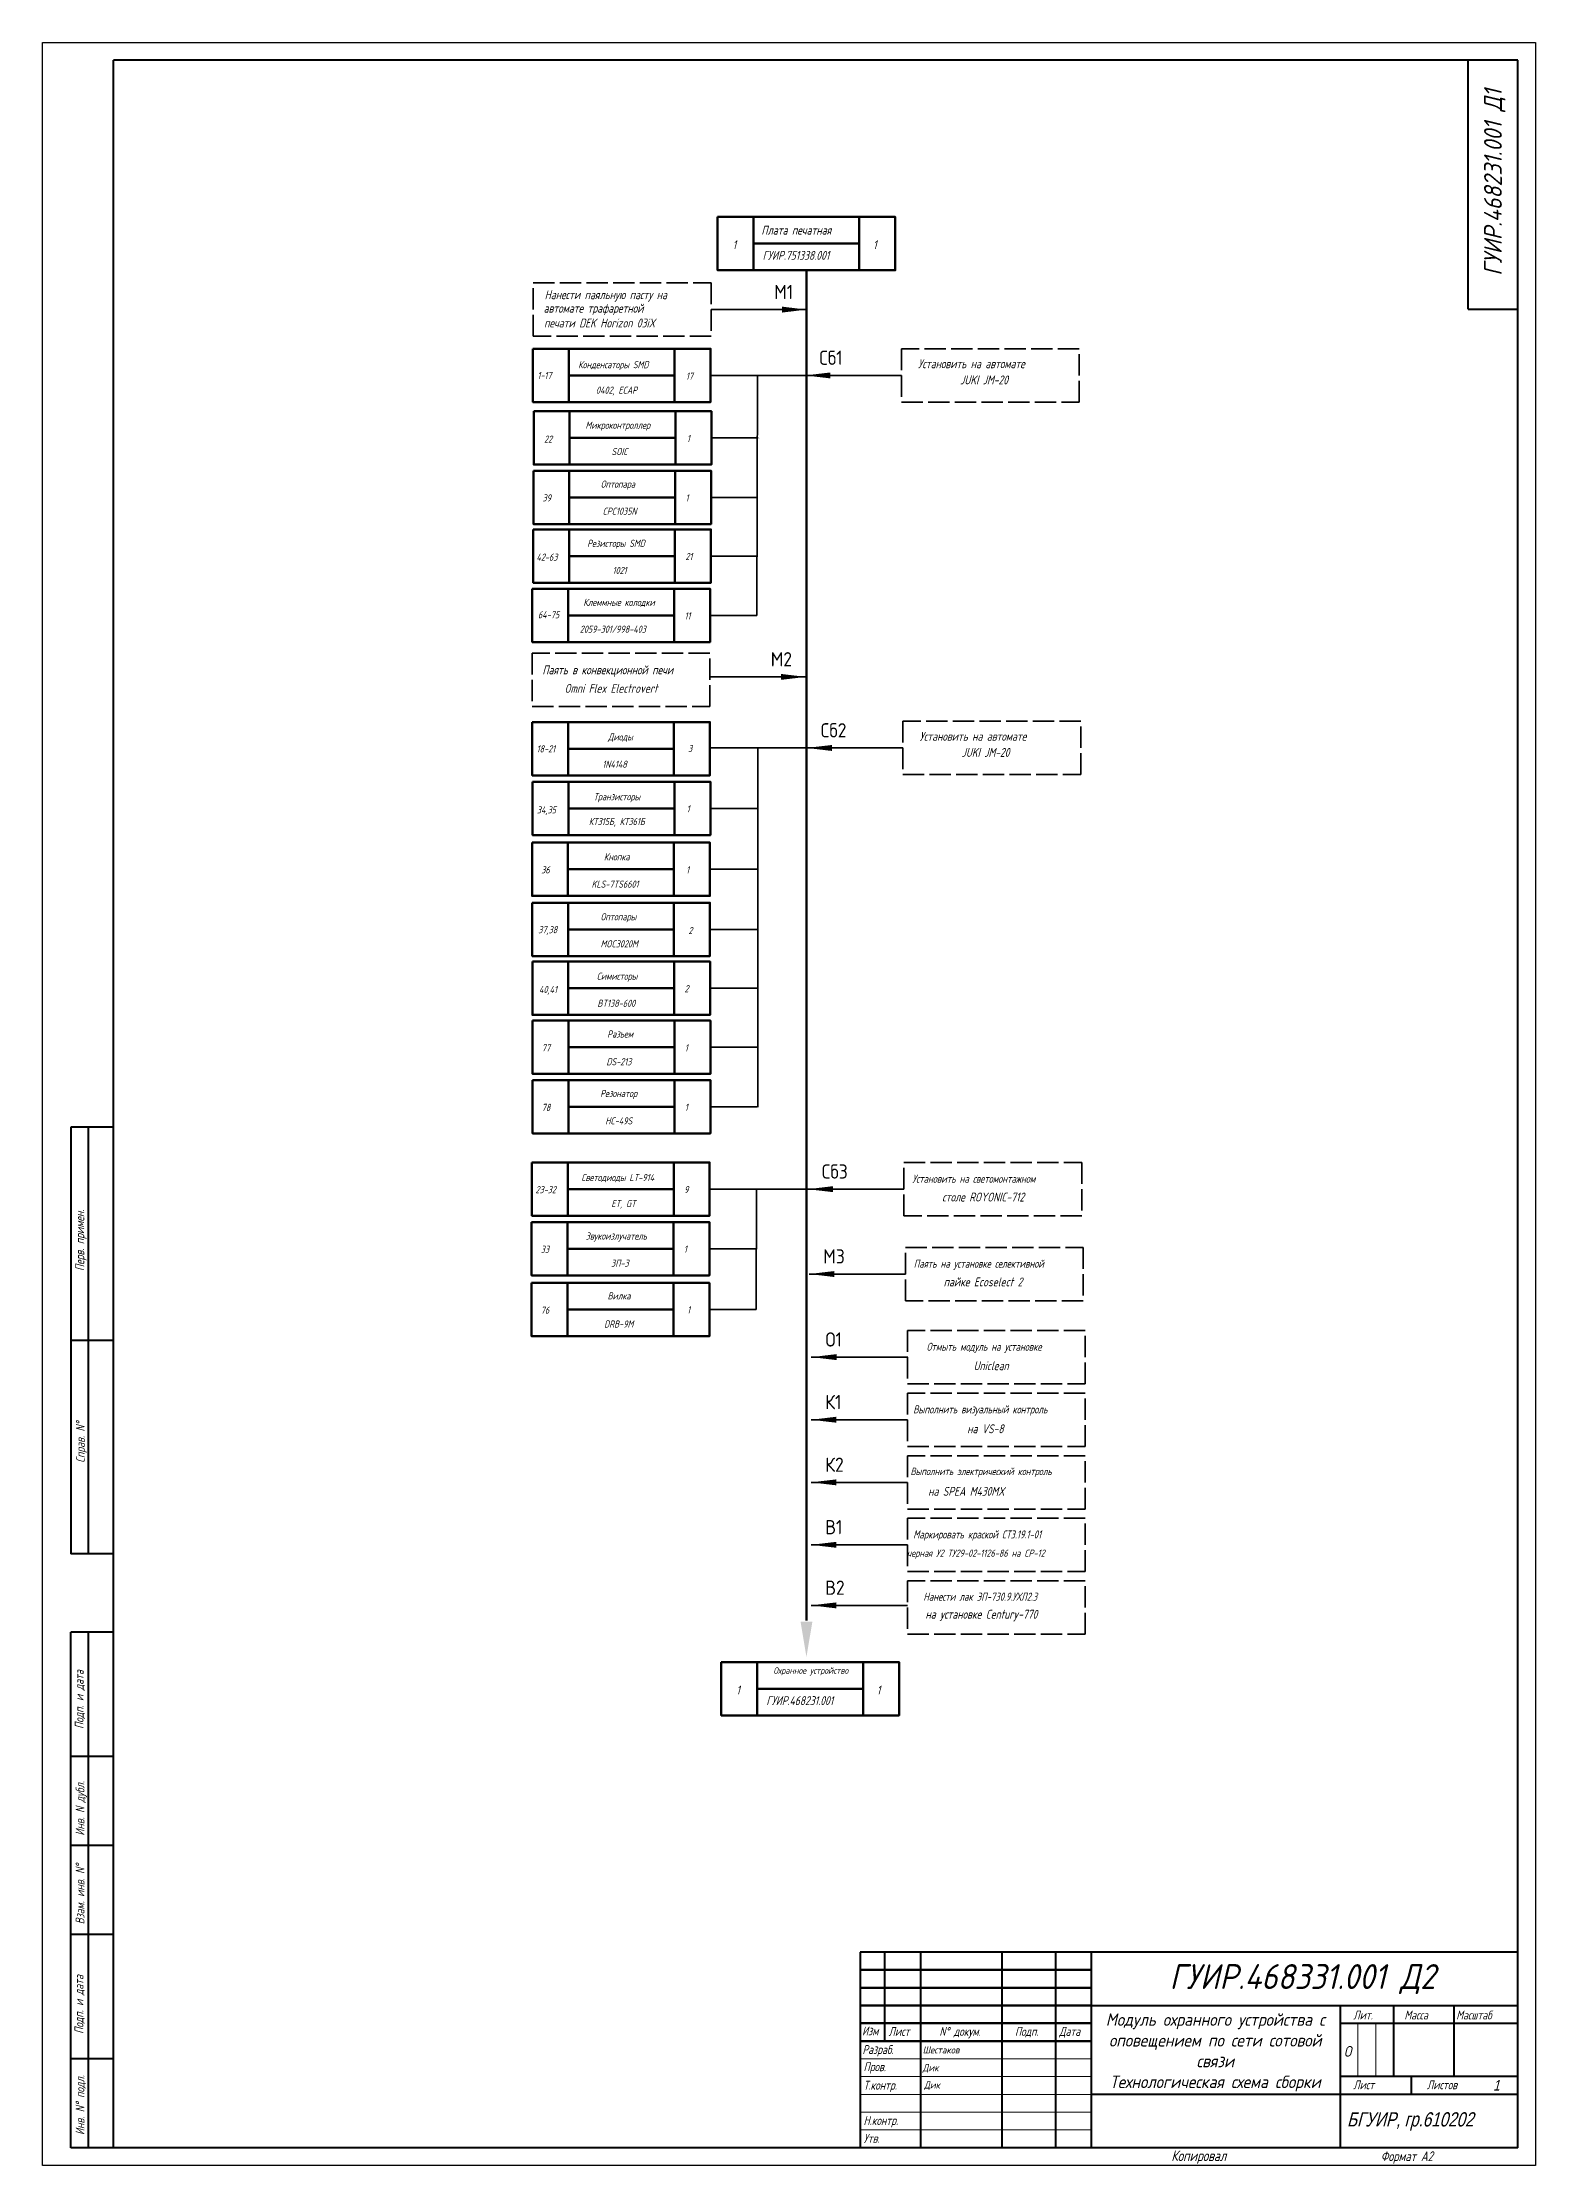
# Model space of a CAD drawing. Header units: millimetres. Extents: x 1142 to 3824, y -37 to 1280.
# Drawn here: x 3404 to 3824, y -37 to 560 of the extents above; entities that cross this region are included whole.
import ezdxf

# ---------------------------------------------------------------- set-up
doc = ezdxf.new("R2010")
doc.units = ezdxf.units.MM
doc.header["$LTSCALE"] = 0.5
doc.linetypes.add('ACAD_ISO02W100', pattern=[15, 12, -3])
doc.linetypes.add('осевая2', pattern=[28.575, 19.05, -3.175, 3.175, -3.175])
doc.layers.get('0').update_dxf_attribs({"lineweight": 60})
for name, color, linetype in [('1-оси', 1, 'осевая2'), ('KONTUR', 7, 'Continuous'), ('TopOverlay', 2, 'Continuous')]:
    doc.layers.add(name, color=color, linetype=linetype)
for name, color, linetype, lineweight in [('Основная', 7, 'Continuous', 40), ('текст', 7, 'Continuous', 30), ('тонкая', 7, 'Continuous', 20)]:
    doc.layers.add(name, color=color, linetype=linetype, lineweight=lineweight)
doc.styles.add('ESKD', font='standarteskd.shx', dxfattribs={"width": 0.8, "oblique": 15})
doc.styles.get("Standard").update_dxf_attribs({"font": 'isocpeui.ttf', "width": 0.9})
doc.styles.add('стиль рамки', font='romans.shx', dxfattribs={"width": 0.75, "oblique": 15, "height": 3.5})

msp = doc.modelspace()

# ---------------------------------------------------------------- linework, layer by layer
for p, q in [((3604, 495.96), (3604, 510.96)), ((3633.78, 495.96), (3633.78, 510.96)), ((3604, 503.46), (3633.78, 503.46)), ((3593.91, 495.96), (3604, 495.96)), ((3618.91, 495.96), (3618.91, 116.28)), ((3552.05, 458.87), (3552.05, 473.87)), ((3581.83, 458.87), (3581.83, 473.87)), ((3552.05, 466.37), (3581.83, 466.37)), ((3552.27, 441.3), (3552.27, 456.3)), ((3582.05, 441.3), (3582.05, 456.3)), ((3552.27, 448.8), (3582.05, 448.8)), ((3552.18, 424.58), (3552.18, 439.58)), ((3581.96, 424.58), (3581.96, 439.58)), ((3552.18, 432.08), (3581.96, 432.08)), ((3552.13, 408.09), (3552.13, 423.09)), ((3581.91, 408.09), (3581.91, 423.09)), ((3552.13, 415.59), (3581.91, 415.59)), ((3551.89, 391.39), (3551.89, 406.39)), ((3581.68, 391.39), (3581.68, 406.39)), ((3551.89, 398.89), (3581.68, 398.89)), ((3551.86, 353.89), (3551.86, 368.89)), ((3581.65, 353.89), (3581.65, 368.89)), ((3551.86, 361.39), (3581.65, 361.39)), ((3551.97, 337.12), (3551.97, 352.12)), ((3581.76, 337.12), (3581.76, 352.12)), ((3551.97, 344.62), (3581.76, 344.62)), ((3551.83, 319.99), (3551.83, 334.99)), ((3581.62, 319.99), (3581.62, 334.99)), ((3551.83, 327.49), (3581.62, 327.49)), ((3551.85, 303.09), (3551.85, 318.09)), ((3581.64, 303.09), (3581.64, 318.09)), ((3551.85, 310.59), (3581.64, 310.59)), ((3551.91, 286.55), (3551.91, 301.55)), ((3581.7, 286.55), (3581.7, 301.55)), ((3551.91, 294.05), (3581.7, 294.05)), ((3551.97, 269.94), (3551.97, 284.94)), ((3581.76, 269.94), (3581.76, 284.94)), ((3551.97, 277.44), (3581.76, 277.44)), ((3551.97, 253.21), (3551.97, 268.21)), ((3581.75, 253.21), (3581.75, 268.21)), ((3551.97, 260.71), (3581.75, 260.71)), ((3551.77, 230.08), (3551.77, 245.08)), ((3581.56, 230.08), (3581.56, 245.08)), ((3551.77, 237.58), (3581.56, 237.58)), ((3551.7, 213.3), (3551.7, 228.3)), ((3581.49, 213.3), (3581.49, 228.3)), ((3551.7, 220.8), (3581.49, 220.8)), ((3551.7, 196.18), (3551.7, 211.18)), ((3581.49, 196.18), (3581.49, 211.18)), ((3551.7, 203.68), (3581.49, 203.68)), ((3605.04, 89.56), (3605.04, 104.56)), ((3634.83, 89.56), (3634.83, 104.56)), ((3605.04, 97.06), (3634.83, 97.06)), ((3594.95, 89.56), (3605.04, 89.56)), ((3699, 18), (3634, 18)), ((3699, 13), (3634, 13)), ((3699, 8), (3634, 8)), ((3769, -32), (3769, -32))]:
    msp.add_line(p, q)
at = {"lineweight": 35}
for p, q in [((3592.07, 484.88), (3618.91, 484.88)), ((3591.96, 466.37), (3618.79, 466.37)), ((3604.98, 398.89), (3605.14, 466.37)), ((3645.63, 466.37), (3618.52, 466.37)), ((3592.18, 448.8), (3605.36, 448.8)), ((3605.81, 448.63), (3605.81, 448.63)), ((3592.09, 432.08), (3605.27, 432.08)), ((3592.04, 415.59), (3605.22, 415.59)), ((3591.8, 398.89), (3604.98, 398.89)), ((3591.74, 381.6), (3618.77, 381.6)), ((3591.77, 361.66), (3618.83, 361.66)), ((3605.26, 260.65), (3605.26, 361.82)), ((3646.05, 361.62), (3618.94, 361.62)), ((3591.88, 344.62), (3605.06, 344.62)), ((3591.74, 327.49), (3604.92, 327.49)), ((3591.76, 310.59), (3604.94, 310.59)), ((3591.82, 294.05), (3605, 294.05)), ((3591.88, 277.44), (3605.06, 277.44)), ((3591.88, 260.71), (3605.06, 260.71)), ((3591.68, 237.58), (3619.37, 237.58)), ((3604.79, 203.68), (3604.86, 237.58)), ((3646.34, 237.55), (3619.24, 237.55)), ((3591.61, 220.8), (3604.79, 220.8)), ((3646.75, 213.69), (3619.64, 213.69)), ((3591.61, 203.68), (3604.79, 203.68)), ((3647.39, 190.32), (3620.28, 190.32)), ((3647.31, 172.71), (3620.2, 172.71)), ((3647.31, 155.11), (3620.2, 155.11)), ((3647.31, 137.54), (3620.2, 137.54)), ((3647.31, 120.52), (3620.2, 120.52))]:
    msp.add_line(p, q, dxfattribs=at)
at = {"lineweight": 50}
for p, q in [((3699, 3), (3634, 3)), ((3699, -2), (3634, -2))]:
    msp.add_line(p, q, dxfattribs=at)
for points in [[(3593.91, 510.96), (3643.91, 510.96), (3643.91, 495.96), (3593.91, 495.96)], [(3541.96, 473.87), (3591.96, 473.87), (3591.96, 458.87), (3541.96, 458.87)], [(3542.18, 456.3), (3592.18, 456.3), (3592.18, 441.3), (3542.18, 441.3)], [(3542.09, 439.58), (3592.09, 439.58), (3592.09, 424.58), (3542.09, 424.58)], [(3542.04, 423.09), (3592.04, 423.09), (3592.04, 408.09), (3542.04, 408.09)], [(3541.8, 406.39), (3591.8, 406.39), (3591.8, 391.39), (3541.8, 391.39)], [(3541.77, 368.89), (3591.77, 368.89), (3591.77, 353.89), (3541.77, 353.89)], [(3541.88, 352.12), (3591.88, 352.12), (3591.88, 337.12), (3541.88, 337.12)], [(3541.74, 334.99), (3591.74, 334.99), (3591.74, 319.99), (3541.74, 319.99)], [(3541.76, 318.09), (3591.76, 318.09), (3591.76, 303.09), (3541.76, 303.09)], [(3541.82, 301.55), (3591.82, 301.55), (3591.82, 286.55), (3541.82, 286.55)], [(3541.88, 284.94), (3591.88, 284.94), (3591.88, 269.94), (3541.88, 269.94)], [(3541.88, 268.21), (3591.88, 268.21), (3591.88, 253.21), (3541.88, 253.21)], [(3541.68, 245.08), (3591.68, 245.08), (3591.68, 230.08), (3541.68, 230.08)], [(3541.61, 228.3), (3591.61, 228.3), (3591.61, 213.3), (3541.61, 213.3)], [(3541.61, 211.18), (3591.61, 211.18), (3591.61, 196.18), (3541.61, 196.18)], [(3594.95, 104.56), (3644.95, 104.56), (3644.95, 89.56), (3594.95, 89.56)]]:
    msp.add_lwpolyline(points, close=True)
at = {"linetype": 'ACAD_ISO02W100', "lineweight": 35}
for points in [[(3542.07, 492.38), (3592.07, 492.38), (3592.07, 477.38), (3542.07, 477.38)], [(3695.63, 473.87), (3645.63, 473.87), (3645.63, 458.87), (3695.63, 458.87)], [(3591.74, 388.27), (3541.74, 388.27), (3541.74, 373.27), (3591.74, 373.27)], [(3696.05, 369.12), (3646.05, 369.12), (3646.05, 354.12), (3696.05, 354.12)], [(3646.34, 245.05), (3696.34, 245.05), (3696.34, 230.05), (3646.34, 230.05)], [(3646.75, 221.19), (3696.75, 221.19), (3696.75, 206.19), (3646.75, 206.19)], [(3697.31, 197.82), (3647.31, 197.82), (3647.31, 182.82), (3697.31, 182.82)], [(3697.31, 180.21), (3647.31, 180.21), (3647.31, 165.21), (3697.31, 165.21)], [(3697.31, 162.61), (3647.31, 162.61), (3647.31, 147.61), (3697.31, 147.61)], [(3697.31, 145.04), (3647.31, 145.04), (3647.31, 130.04), (3697.31, 130.04)], [(3697.31, 127.43), (3647.31, 127.43), (3647.31, 112.43), (3697.31, 112.43)]]:
    msp.add_lwpolyline(points, close=True, dxfattribs=at)
at = {"lineweight": 60}
for points in [[(3612.07, 485.71), (3612.07, 484.05), (3618.91, 484.88)], [(3625.63, 467.2), (3625.63, 465.54), (3618.52, 466.37)], [(3611.74, 382.43), (3611.74, 380.77), (3618.77, 381.6)], [(3626.05, 362.45), (3626.05, 360.78), (3618.94, 361.62)], [(3626.34, 238.38), (3626.34, 236.72), (3619.24, 237.55)], [(3626.75, 214.52), (3626.75, 212.85), (3619.64, 213.69)], [(3627.39, 191.16), (3627.39, 189.49), (3620.28, 190.32)], [(3627.31, 173.55), (3627.31, 171.88), (3620.2, 172.71)], [(3627.31, 155.94), (3627.31, 154.27), (3620.2, 155.11)], [(3627.31, 138.38), (3627.31, 136.71), (3620.2, 137.54)], [(3627.31, 121.35), (3627.31, 119.68), (3620.2, 120.52)], [(3617.25, 115.98), (3620.58, 115.98), (3618.91, 105.98)]]:
    msp.add_solid(points, dxfattribs=at)
at = {"layer": 'KONTUR'}
for p, q in [((3404, -37), (3404, 560)), ((3404, 560), (3824, 560)), ((3824, 560), (3824, -37)), ((3824, -37), (3404, -37))]:
    msp.add_line(p, q, dxfattribs=at)
at = {"layer": 'TopOverlay', "color": 0, "lineweight": 13}
msp.add_line((3604.95, 361.66), (3618.91, 361.66), dxfattribs=at)
at = {"layer": 'Основная'}
for p, q in [((3424, 8), (3424, 555)), ((3819, 555), (3424, 555)), ((3805, 485), (3805, 555)), ((3819, -32), (3819, 555)), ((3805, 485), (3819, 485)), ((3412, 255), (3412, 135)), ((3424, 255), (3412, 255)), ((3417, 135), (3417, 255)), ((3424, 195), (3412, 195)), ((3424, 135), (3412, 135)), ((3412, -32), (3412, 113)), ((3424, 113), (3412, 113)), ((3417, -32), (3417, 113)), ((3424, 78), (3412, 78)), ((3424, 53), (3412, 53)), ((3424, 28), (3412, 28)), ((3634, 23), (3634, -32)), ((3819, 23), (3634, 23)), ((3641, -2), (3641, 23)), ((3651, 23), (3651, -32)), ((3674, -32), (3674, 23)), ((3689, 23), (3689, -32)), ((3699, 23), (3699, -32)), ((3424, -32), (3424, 8)), ((3699, 8), (3819, 8)), ((3769, 8), (3769, -32)), ((3784, 8), (3784, -12)), ((3801, 8), (3801, -12)), ((3769, 3), (3819, 3)), ((3424, -7), (3412, -7)), ((3819, -17), (3699, -17)), ((3819, -12), (3769, -12)), ((3789, -12), (3789, -17)), ((3819, -32), (3412, -32))]:
    msp.add_line(p, q, dxfattribs=at)
at = {"layer": 'тонкая'}
for p, q in [((3773.99, 2.79), (3773.99, -12)), ((3779.07, 2.79), (3779.07, -12)), ((3634, -7), (3699, -7)), ((3699, -12), (3634, -12)), ((3699, -17), (3634, -17))]:
    msp.add_line(p, q, dxfattribs=at)
for points in [[(3634, -22), (3699, -22)], [(3634, -27), (3699, -27)]]:
    msp.add_lwpolyline(points, dxfattribs=at)

# ---------------------------------------------------------------- texts
at = {"lineweight": 60, "insert": (3809.52, 460.64), "char_height": 5, "attachment_point": 1, "rotation": 90}
msp.add_mtext_dynamic_manual_height_columns('\\pxqc;ГУИР.468231.001 Д1', width=120, gutter_width=20, heights=[0], dxfattribs=at)
at = {"lineweight": 60}
for s, width, insert, char_height, attachment_point in [('\\A1;{\\fISOCPEUR|b0|i0|c204|p34;М1}', 8.5864, (3615.19, 491.85), 4, 3), ('\\A1;{\\fISOCPEUR|b0|i0|c204|p34;Сб1}', 8.5864, (3622.51, 473.34), 4, 1), ('\\A1;{\\fISOCPEUR|b0|i0|c204|p34;М2}', 8.5864, (3614.86, 388.57), 4, 3), ('\\A1;{\\fISOCPEUR|b0|i0|c204|p34;Сб2}', 8.5864, (3622.93, 368.58), 4, 1), ('\\A1;{\\fISOCPEUR|b0|i0|c204|p34;Сб3}', 8.5864, (3623.22, 244.52), 4, 1), ('\\A1;{\\fISOCPEUR|b0|i0|c204|p34;М3}', 8.5864, (3623.63, 220.65), 4, 1), ('\\A1;{\\fISOCPEUR|b0|i0|c204|p34;О1}', 8.5864, (3624.27, 197.29), 4, 1), ('\\A1;{\\fISOCPEUR|b0|i0|c204|p34;К1}', 8.5864, (3624.19, 179.68), 4, 1), ('\\A1;{\\fISOCPEUR|b0|i0|c204|p34;К2}', 8.5864, (3624.19, 162.07), 4, 1), ('\\A1;{\\fISOCPEUR|b0|i0|c204|p34;В1}', 8.5864, (3624.19, 144.51), 4, 1), ('\\A1;{\\fISOCPEUR|b0|i0|c204|p34;В2}', 8.5864, (3624.19, 127.48), 4, 1), ('\\pxqc;ГУИР.468331.001 Д2', 120, (3698.45, 19.64), 7, 1), ('\\pxqc;Модуль охранного устройства с оповещением по сети сотовой связи \\PТехнологическая схема сборки', 70.767, (3698.53, 5.79), 3.5, 1), ('Шестаков', 23, (3651.61, -3.49), 2, 1), ('{\\fISOCPEUR|b0|i1|c204|p34;О}', 4.9876, (3770.08, -3.39), 3, 1), ('Дик', 23, (3651.61, -8.49), 2, 1), ('Дик', 23, (3652.01, -13.35), 2, 1)]:
    msp.add_mtext_dynamic_manual_height_columns(s, width=width, gutter_width=20, heights=[0], dxfattribs=dict(at, insert=insert, char_height=char_height, attachment_point=attachment_point))
at = {"color": 0, "insert": (3812.08, -12.94), "char_height": 3, "attachment_point": 1, "style": 'ESKD'}
msp.add_mtext_dynamic_manual_height_columns('1', width=0.6173, gutter_width=50, heights=[0], dxfattribs=at)
at = {"layer": '1-оси', "color": 0, "insert": (3770.96, -22.02), "char_height": 4, "attachment_point": 1, "style": 'ESKD'}
msp.add_mtext_dynamic_manual_height_columns('БГУИР, гр.610202', width=48.5954, gutter_width=50, heights=[0], dxfattribs=at)
at = {"layer": 'TopOverlay', "color": 0, "lineweight": 13, "insert": (3605.51, 103.08), "char_height": 1.8, "width": 29.2587, "attachment_point": 1}
msp.add_mtext('\\pxqc;Охранное устройство', dxfattribs=at)
at = {"layer": 'текст', "style": 'стиль рамки', "oblique": 15, "width": 0.75}
for s, height, p in [('Плата печатная', 2.5, (3606.23, 505.97)), ('1', 2.5, (3598.14, 501.86)), ('1', 2.5, (3637.66, 501.86)), ('ГУИР.751338.001', 2.5, (3606.57, 498.88)), ('Нанести паяльную пасту на', 2.5, (3545.26, 487.81)), ('автомате трафаретной ', 2.5, (3544.98, 484.01)), ('печати DEK Horizon 03iX', 2.5, (3545.1, 479.86)), ('1-17', 2, (3543.23, 465.38)), ('Конденсаторы SMD', 2, (3554.7, 468.39)), ('17', 2, (3584.99, 465.18)), ('Установить на автомате', 2.5, (3650.32, 468.4)), ('JUKI JM-20', 2.5, (3662.14, 463.86)), ('0402, ECAP', 2, (3559.71, 461.23)), ('22', 2, (3545.1, 447.46)), ('Микроконтроллер', 2, (3556.74, 451.37)), ('1', 2, (3585.27, 447.66)), ('SOIC', 2, (3564.09, 443.96)), ('Оптопара', 2, (3561.07, 434.81)), ('39', 2, (3544.64, 430.92)), ('1', 2, (3584.9, 430.95)), ('CPC1035N', 2, (3561.57, 427.19)), ('Резисторы SMD', 2, (3557.23, 418.16)), ('42-63', 2, (3542.95, 414.27)), ('1021', 2, (3564.37, 410.54)), ('21', 2, (3584.85, 414.46)), ('64-75', 2, (3543.38, 398.08)), ('Клеммные колодки', 2, (3556.13, 401.57)), ('2059-301/998-403', 2, (3555.13, 394.01)), ('11', 2, (3584.61, 397.76)), ('Паять в конвекционной печи', 2.5, (3544.63, 382.32)), ('Omni Flex Electrovert', 2.5, (3550.85, 377.12)), ('Диоды', 2, (3563.1, 363.72)), ('Установить на автомате', 2.5, (3650.74, 363.64)), ('18-21', 2, (3543.01, 360.37)), ('3', 2, (3585.6, 360.48)), ('JUKI JM-20', 2.5, (3662.56, 359.11)), ('1N4148', 2, (3561.5, 356.04)), ('Транзисторы', 2, (3559.03, 346.91)), ('34,35', 2, (3543.06, 343.19)), ('КТ315Б, КТ361Б', 2, (3557.69, 339.94)), ('1', 2, (3585.21, 343.49)), ('Кнопка', 2, (3561.93, 330)), ('1', 2, (3585.07, 326.36)), ('36', 2, (3544.3, 326.34)), ('KLS-7TS6601', 2, (3558.46, 322.33)), ('37,38', 2, (3543.46, 309.52)), ('Оптопары', 2, (3561.01, 313.15)), ('2', 2, (3585.7, 309.29)), ('MOC3020M', 2, (3560.99, 305.53)), ('40,41', 2, (3543.69, 292.72)), ('Симисторы', 2, (3559.95, 296.44)), ('2', 2, (3584.63, 292.92)), ('BT138-600', 2, (3560.1, 288.82)), ('Разъем', 2, (3562.86, 280.19)), ('77', 2, (3544.44, 276.28)), ('1', 2, (3584.69, 276.31)), ('DS-213', 2, (3562.63, 272.38)), ('Резонатор', 2, (3560.89, 263.46)), ('78', 2, (3544.43, 259.55)), ('HC-49S', 2, (3562.32, 255.75)), ('1', 2, (3584.69, 259.58)), ('Светодиоды LT-914', 2, (3555.62, 239.83)), ('Установить на светомонтажном', 2.25, (3648.68, 239.35)), ('23-32', 2, (3542.68, 236.42)), ('ET, GT', 2, (3564.02, 232.52)), ('9', 2, (3584.49, 236.45)), ('столе ROYONIC-712', 2.5, (3657.1, 234.08)), ('33', 2, (3544.17, 219.65)), ('Звукоизлучатель', 2, (3556.8, 223.37)), ('1', 2, (3584.42, 219.67)), ('ЗП-3', 2, (3563.95, 215.75)), ('Паять на установке селективной', 2.25, (3649.08, 215.48)), ('пайке Ecoselect 2', 2.5, (3657.5, 210.22)), ('76', 2, (3544.17, 202.53)), ('Вилка', 2, (3562.96, 206.53)), ('1', 2, (3585.36, 202.65)), ('DRB-9M', 2, (3561.99, 198.63)), ('Отмыть модуль на установке', 2.25, (3652.71, 192.12)), ('Uniclean', 2.5, (3665.92, 186.65)), ('Выполнить визуальный контроль', 2.25, (3648.93, 174.51)), ('на VS-8', 2.5, (3664.12, 168.92)), ('Выполнить электрический контроль', 2.1375, (3648.16, 157.13)), ('на SPEA M430MX', 2.5, (3653.14, 151.33)), ('Маркировать краской СТ3.19.1-01 ', 2.25, (3648.93, 139.34)), ('черная У2 ТУ29-02-1126-86 на CP-12', 2.025, (3647.22, 134.18)), ('Нанести лак ЭП-730.9.УХЛ2.3', 2.25, (3651.79, 121.84)), ('на установке Century-770', 2.5, (3652.37, 116.77)), ('1', 2.5, (3599.19, 95.46)), ('1', 2.5, (3638.71, 95.46)), ('ГУИР.468231.001', 2.5, (3607.62, 92.48)), ('Лит.', 2.5, (3772.72, 4.07)), ('Масса', 2.5, (3787.09, 4.07)), ('Масштаб', 2.5, (3801.68, 4.07)), ('Изм', 2.5, (3634.55, -0.39)), ('Лист', 2.5, (3642.02, -0.54)), ('N%%d докум. ', 2.5, (3656.3, -0.54)), ('Подп.', 2.5, (3677.56, -0.54)), ('Дата', 2.5, (3690.01, -0.54)), ('Разраб.', 2.5, (3634.66, -5.64)), ('Пров.', 2.5, (3634.96, -10.47)), ('Т.контр.', 2.5, (3634.96, -15.67)), ('Лист', 2.5, (3772.72, -15.55)), ('Листов', 2.5, (3793.44, -15.55)), ('Н.контр.', 2.5, (3634.96, -25.59)), ('Утв.', 2.5, (3634.96, -30.61)), ('Копировал', 3, (3721.54, -35.75)), ('Формат А2', 2.75, (3780.46, -35.75))]:
    msp.add_text(s, height=height, dxfattribs=at).set_placement(p)
for s, p in [('Перв. примен.', (3415.75, 214.51)), ('Справ. N%%d', (3415.91, 160.63)), ('Подп. и дата', (3415.57, 85.77)), ('Инв. N дубл.', (3415.82, 55.75)), ('Взам. инв. N%%d', (3415.82, 30.82)), ('Подп. и дата', (3415.52, 0.03)), ('Инв. N%%d подл.', (3415.82, -28.43))]:
    msp.add_text(s, height=2.5, rotation=90, dxfattribs=at).set_placement(p)

doc.saveas('drawing.dxf')
